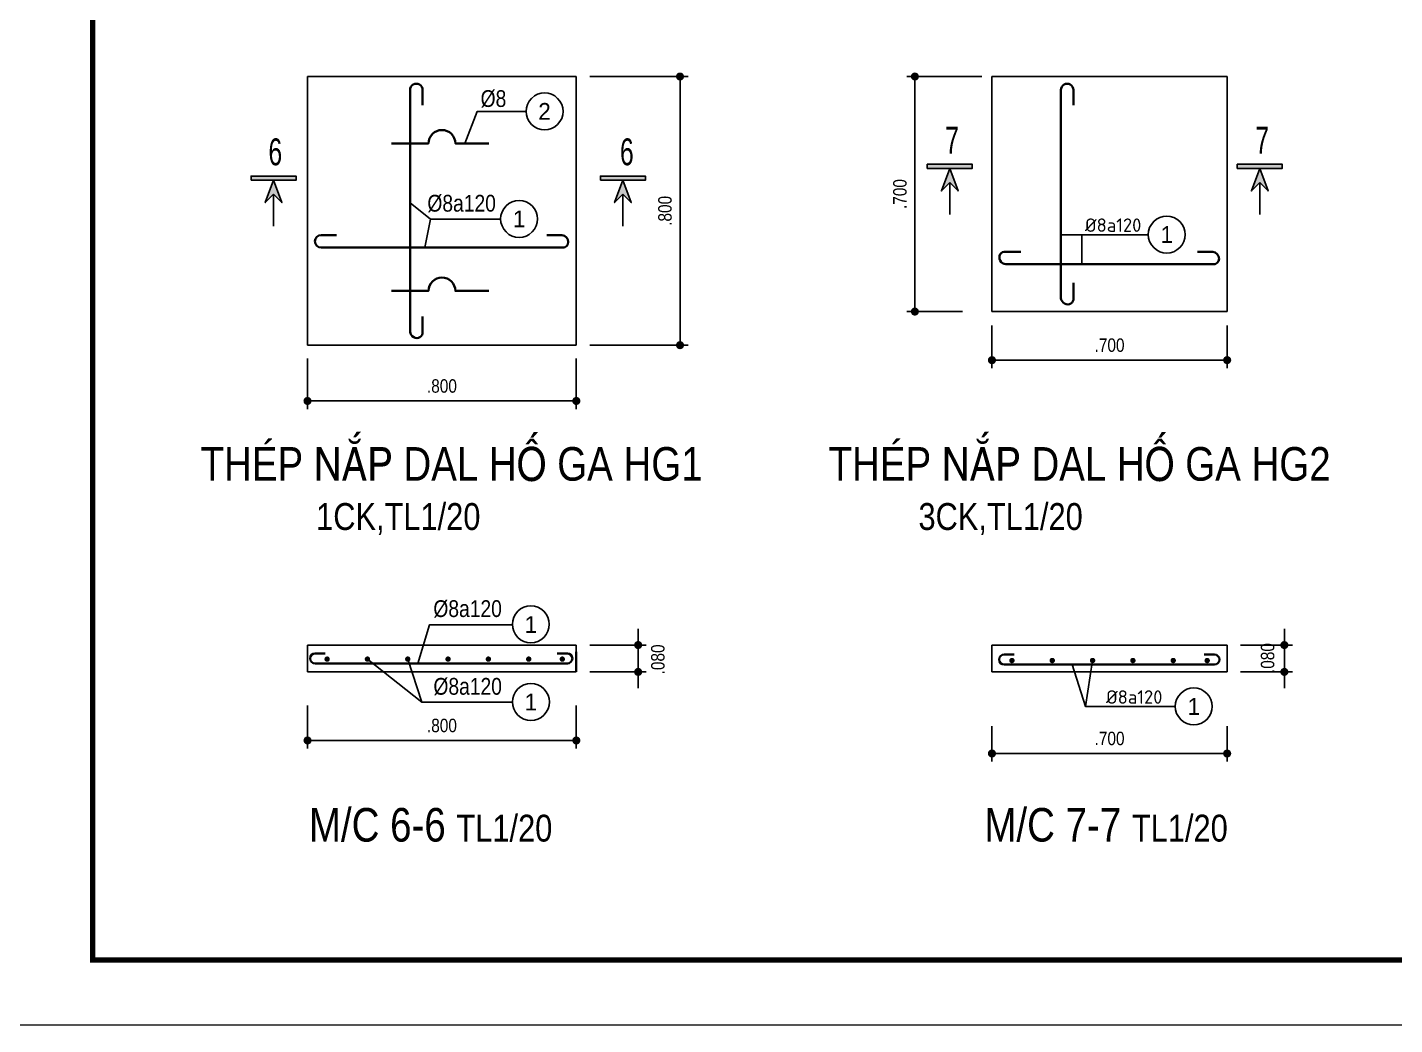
# Model space of a CAD drawing. Header units: millimetres. Extents: x -341 to 79, y 65 to 137.
# Drawn here: x -172.39 to -152.04, y 64.62 to 79.47 of the extents above; entities that cross this region are included whole.
import ezdxf
from ezdxf.enums import TextEntityAlignment as Align

# ---------------------------------------------------------------- set-up
doc = ezdxf.new("R2010")
doc.units = ezdxf.units.MM
doc.header["$LTSCALE"] = 0.3
doc.header["$MEASUREMENT"] = 0
doc.layers.get('0').update_dxf_attribs({"linetype": 'CONTINUOUS', "lineweight": 13})
doc.layers.get('DEFPOINTS').update_dxf_attribs({"linetype": 'CONTINUOUS', "lineweight": 13})
for name, color, linetype in [('COBAN 61', 61, 'CONTINUOUS'), ('DUONGDAN 82', 82, 'CONTINUOUS'), ('GHI CHU', 30, 'CONTINUOUS'), ('LAYER 1', 1, 'CONTINUOUS'), ('LAYER1', 1, 'CONTINUOUS'), ('LAYER7', 7, 'CONTINUOUS'), ('LAYER8', 8, 'CONTINUOUS'), ('THEP-H', 1, 'CONTINUOUS')]:
    doc.layers.add(name, color=color, linetype=linetype)
doc.layers.add('THOATNUOC', color=4, linetype='CONTINUOUS', lineweight=35)
doc.styles.add('AVO', font='VAVON.TTF')
doc.styles.add('HELVE-KT', font='VHELVCN.TTF')
doc.styles.add('ISO', font='isocpeur.ttf')
doc.styles.add('NHIEN', font='VHELVCN.TTF', dxfattribs={"height": 0.2})
doc.styles.add('VNIHC2', font='VHELVCN.TTF', dxfattribs={"width": 0.8})
doc.dimstyles.new('1-20', dxfattribs={"dimtxt": 0.2, "dimasz": 0.12, "dimexe": 0.12, "dimexo": 0.2, "dimgap": 0.12, "dimtad": 1, "dimdec": 3, "dimlfac": 0.2, "dimzin": 4, "dimdsep": 46, "dimtxsty": 'HELVE-KT', "dimblk1": 'DOT', "dimblk2": 'DOT', "dimsah": 1, "dimcen": -0.18, "dimadec": 3, "dimazin": 0, "dimtfac": 1, "dimtdec": 3, "dimtmove": 2, "dimatfit": 3, "dimldrblk": 'DOT', "dimfxl": 0, "dimtolj": 1, "dimtzin": 4, "dimarcsym": 0})

# ---------------------------------------------------------------- blocks, each defined once
blk = doc.blocks.new('_DOT')
at = {"color": 0, "linetype": 'ByBlock'}
blk.add_line((-0.5, 0), (-1, 0), dxfattribs=at)
at = {"color": 0, "linetype": 'ByBlock', "const_width": 0.5}
blk.add_lwpolyline([(-0.25, 0, 1), (0.25, 0, 1)], format="xyb", close=True, dxfattribs=at)
blk = doc.blocks.new('*D180')
at = {"layer": 'DEFPOINTS', "color": 0, "linetype": 'Continuous', "lineweight": -2, "ltscale": 0.08}
for p in [(-157.985, 78.741), (-159.182, 75.241), (-158.274, 75.241)]:
    blk.add_point(p, dxfattribs=at)
at = {"layer": 'LAYER1', "color": 0, "linetype": 'Continuous', "lineweight": -2, "ltscale": 0.08}
for p, q in [((-158.185, 78.741), (-159.302, 78.741)), ((-159.182, 78.621), (-159.182, 75.361)), ((-158.474, 75.241), (-159.302, 75.241))]:
    blk.add_line(p, q, dxfattribs=at)
at = {"layer": 'LAYER1', "color": 0, "linetype": 'Continuous', "lineweight": -2, "ltscale": 0.08, "xscale": 0.12, "yscale": 0.12, "zscale": 0.12}
for p, rotation in [((-159.182, 78.741), 90), ((-159.182, 75.241), 270)]:
    blk.add_blockref('_DOT', p, dxfattribs=dict(at, rotation=rotation))
at = {"layer": 'LAYER1', "color": 0, "linetype": 'Continuous', "ltscale": 0.08, "insert": (-159.404, 76.991), "char_height": 0.2, "attachment_point": 5, "rotation": 90, "style": 'HELVE-KT'}
blk.add_mtext('\\A1;.700', dxfattribs=at)
blk = doc.blocks.new('*D181')
at = {"layer": 'DEFPOINTS', "color": 0, "linetype": 'Continuous', "lineweight": -2, "ltscale": 0.08}
for p in [(-158.035, 75.233), (-154.535, 75.233), (-154.535, 74.518)]:
    blk.add_point(p, dxfattribs=at)
at = {"layer": 'LAYER1', "color": 0, "linetype": 'Continuous', "lineweight": -2, "ltscale": 0.08}
for p, q in [((-158.035, 75.033), (-158.035, 74.398)), ((-154.535, 75.033), (-154.535, 74.398)), ((-157.915, 74.518), (-154.655, 74.518))]:
    blk.add_line(p, q, dxfattribs=at)
at = {"layer": 'LAYER1', "color": 0, "linetype": 'Continuous', "lineweight": -2, "ltscale": 0.08, "xscale": 0.12, "yscale": 0.12, "zscale": 0.12, "rotation": 180}
blk.add_blockref('_DOT', (-158.035, 74.518), dxfattribs=at)
at = {"layer": 'LAYER1', "color": 0, "linetype": 'Continuous', "lineweight": -2, "ltscale": 0.08, "xscale": 0.12, "yscale": 0.12, "zscale": 0.12}
blk.add_blockref('_DOT', (-154.535, 74.518), dxfattribs=at)
at = {"layer": 'LAYER1', "color": 0, "linetype": 'Continuous', "ltscale": 0.08, "insert": (-156.285, 74.74), "char_height": 0.2, "attachment_point": 5, "style": 'HELVE-KT'}
blk.add_mtext('\\A1;.700', dxfattribs=at)
blk = doc.blocks.new('*D182')
at = {"layer": 'DEFPOINTS', "color": 0, "linetype": 'Continuous', "lineweight": -2, "ltscale": 0.08}
for p in [(-158.035, 69.266), (-154.535, 69.266), (-154.535, 68.661)]:
    blk.add_point(p, dxfattribs=at)
at = {"layer": 'LAYER1', "color": 0, "linetype": 'Continuous', "lineweight": -2, "ltscale": 0.08}
for p, q in [((-158.035, 69.066), (-158.035, 68.541)), ((-154.535, 69.066), (-154.535, 68.541)), ((-157.915, 68.661), (-154.655, 68.661))]:
    blk.add_line(p, q, dxfattribs=at)
at = {"layer": 'LAYER1', "color": 0, "linetype": 'Continuous', "lineweight": -2, "ltscale": 0.08, "xscale": 0.12, "yscale": 0.12, "zscale": 0.12, "rotation": 180}
blk.add_blockref('_DOT', (-158.035, 68.661), dxfattribs=at)
at = {"layer": 'LAYER1', "color": 0, "linetype": 'Continuous', "lineweight": -2, "ltscale": 0.08, "xscale": 0.12, "yscale": 0.12, "zscale": 0.12}
blk.add_blockref('_DOT', (-154.535, 68.661), dxfattribs=at)
at = {"layer": 'LAYER1', "color": 0, "linetype": 'Continuous', "ltscale": 0.08, "insert": (-156.285, 68.884), "char_height": 0.2, "attachment_point": 5, "style": 'HELVE-KT'}
blk.add_mtext('\\A1;.700', dxfattribs=at)
blk = doc.blocks.new('*D183')
at = {"layer": 'DEFPOINTS', "color": 0, "linetype": 'Continuous', "lineweight": -2, "ltscale": 0.08}
for p in [(-154.535, 70.276), (-153.684, 70.276), (-154.535, 69.876)]:
    blk.add_point(p, dxfattribs=at)
at = {"layer": 'LAYER1', "color": 0, "linetype": 'Continuous', "lineweight": -2, "ltscale": 0.08}
for p, q in [((-153.684, 70.396), (-153.684, 70.516)), ((-154.335, 70.276), (-153.564, 70.276)), ((-153.684, 69.876), (-153.684, 70.276)), ((-154.335, 69.876), (-153.564, 69.876)), ((-153.684, 69.756), (-153.684, 69.636))]:
    blk.add_line(p, q, dxfattribs=at)
at = {"layer": 'LAYER1', "color": 0, "linetype": 'Continuous', "lineweight": -2, "ltscale": 0.08, "xscale": 0.12, "yscale": 0.12, "zscale": 0.12}
for p, rotation in [((-153.684, 70.276), 270), ((-153.684, 69.876), 90)]:
    blk.add_blockref('_DOT', p, dxfattribs=dict(at, rotation=rotation))
at = {"layer": 'LAYER1', "color": 0, "linetype": 'Continuous', "ltscale": 0.08, "insert": (-153.932, 70.082), "char_height": 0.2, "attachment_point": 5, "rotation": 90, "style": 'HELVE-KT'}
blk.add_mtext('\\A1;.080', dxfattribs=at)
blk = doc.blocks.new('*D184')
at = {"layer": 'DEFPOINTS', "color": 0, "linetype": 'Continuous', "lineweight": -2, "ltscale": 0.08}
for p in [(-168.22, 74.741), (-164.22, 74.741), (-164.22, 73.91)]:
    blk.add_point(p, dxfattribs=at)
at = {"layer": 'LAYER 1', "color": 0, "linetype": 'Continuous', "lineweight": -2, "ltscale": 0.08}
for p, q in [((-168.22, 74.541), (-168.22, 73.79)), ((-164.22, 74.541), (-164.22, 73.79)), ((-168.1, 73.91), (-164.34, 73.91))]:
    blk.add_line(p, q, dxfattribs=at)
at = {"layer": 'LAYER 1', "color": 0, "linetype": 'Continuous', "lineweight": -2, "ltscale": 0.08, "xscale": 0.12, "yscale": 0.12, "zscale": 0.12, "rotation": 180}
blk.add_blockref('_DOT', (-168.22, 73.91), dxfattribs=at)
at = {"layer": 'LAYER 1', "color": 0, "linetype": 'Continuous', "lineweight": -2, "ltscale": 0.08, "xscale": 0.12, "yscale": 0.12, "zscale": 0.12}
blk.add_blockref('_DOT', (-164.22, 73.91), dxfattribs=at)
at = {"layer": 'LAYER 1', "color": 0, "linetype": 'Continuous', "ltscale": 0.08, "insert": (-166.22, 74.132), "char_height": 0.2, "attachment_point": 5, "style": 'HELVE-KT'}
blk.add_mtext('\\A1;.800', dxfattribs=at)
blk = doc.blocks.new('*D185')
at = {"layer": 'DEFPOINTS', "color": 0, "linetype": 'Continuous', "lineweight": -2, "ltscale": 0.08}
for p in [(-164.22, 78.741), (-162.677, 78.741), (-164.22, 74.741)]:
    blk.add_point(p, dxfattribs=at)
at = {"layer": 'LAYER 1', "color": 0, "linetype": 'Continuous', "lineweight": -2, "ltscale": 0.08}
for p, q in [((-164.02, 78.741), (-162.557, 78.741)), ((-162.677, 74.861), (-162.677, 78.621)), ((-164.02, 74.741), (-162.557, 74.741))]:
    blk.add_line(p, q, dxfattribs=at)
at = {"layer": 'LAYER 1', "color": 0, "linetype": 'Continuous', "lineweight": -2, "ltscale": 0.08, "xscale": 0.12, "yscale": 0.12, "zscale": 0.12}
for p, rotation in [((-162.677, 78.741), 90), ((-162.677, 74.741), 270)]:
    blk.add_blockref('_DOT', p, dxfattribs=dict(at, rotation=rotation))
at = {"layer": 'LAYER 1', "color": 0, "linetype": 'Continuous', "ltscale": 0.08, "insert": (-162.9, 76.741), "char_height": 0.2, "attachment_point": 5, "rotation": 90, "style": 'HELVE-KT'}
blk.add_mtext('\\A1;.800', dxfattribs=at)
blk = doc.blocks.new('*D186')
at = {"layer": 'DEFPOINTS', "color": 0, "linetype": 'Continuous', "lineweight": -2, "ltscale": 0.08}
for p in [(-168.22, 69.574), (-164.22, 69.574), (-164.22, 68.855)]:
    blk.add_point(p, dxfattribs=at)
at = {"layer": 'LAYER 1', "color": 0, "linetype": 'Continuous', "lineweight": -2, "ltscale": 0.08}
for p, q in [((-168.22, 69.374), (-168.22, 68.735)), ((-164.22, 69.374), (-164.22, 68.735)), ((-168.1, 68.855), (-164.34, 68.855))]:
    blk.add_line(p, q, dxfattribs=at)
at = {"layer": 'LAYER 1', "color": 0, "linetype": 'Continuous', "lineweight": -2, "ltscale": 0.08, "xscale": 0.12, "yscale": 0.12, "zscale": 0.12, "rotation": 180}
blk.add_blockref('_DOT', (-168.22, 68.855), dxfattribs=at)
at = {"layer": 'LAYER 1', "color": 0, "linetype": 'Continuous', "lineweight": -2, "ltscale": 0.08, "xscale": 0.12, "yscale": 0.12, "zscale": 0.12}
blk.add_blockref('_DOT', (-164.22, 68.855), dxfattribs=at)
at = {"layer": 'LAYER 1', "color": 0, "linetype": 'Continuous', "ltscale": 0.08, "insert": (-166.22, 69.077), "char_height": 0.2, "attachment_point": 5, "style": 'HELVE-KT'}
blk.add_mtext('\\A1;.800', dxfattribs=at)
blk = doc.blocks.new('*D187')
at = {"layer": 'DEFPOINTS', "color": 0, "linetype": 'Continuous', "lineweight": -2, "ltscale": 0.08}
for p in [(-164.22, 70.276), (-163.3, 70.276), (-164.22, 69.876)]:
    blk.add_point(p, dxfattribs=at)
at = {"layer": 'LAYER 1', "color": 0, "linetype": 'Continuous', "lineweight": -2, "ltscale": 0.08}
for p, q in [((-163.3, 70.396), (-163.3, 70.516)), ((-164.02, 70.276), (-163.18, 70.276)), ((-163.3, 69.876), (-163.3, 70.276)), ((-164.02, 69.876), (-163.18, 69.876)), ((-163.3, 69.756), (-163.3, 69.636))]:
    blk.add_line(p, q, dxfattribs=at)
at = {"layer": 'LAYER 1', "color": 0, "linetype": 'Continuous', "lineweight": -2, "ltscale": 0.08, "xscale": 0.12, "yscale": 0.12, "zscale": 0.12}
for p, rotation in [((-163.3, 70.276), 270), ((-163.3, 69.876), 90)]:
    blk.add_blockref('_DOT', p, dxfattribs=dict(at, rotation=rotation))
at = {"layer": 'LAYER 1', "color": 0, "linetype": 'Continuous', "ltscale": 0.08, "insert": (-163.006, 70.062), "char_height": 0.2, "attachment_point": 5, "rotation": 90, "style": 'HELVE-KT'}
blk.add_mtext('\\A1;.080', dxfattribs=at)

msp = doc.modelspace()

# ---------------------------------------------------------------- hatches: boundary and pattern name
at = {"layer": 'LAYER7', "linetype": 'Continuous', "ltscale": 0.08}
for points in [[(-158.664, 77.3715), (-158.7882, 77.0388), (-158.664, 77.1651), (-158.5397, 77.0388)], [(-154.0498, 77.3715), (-154.174, 77.0388), (-154.0498, 77.1651), (-153.9255, 77.0388)], [(-168.7248, 77.1974), (-168.8491, 76.8647), (-168.7248, 76.9911), (-168.6006, 76.8647)], [(-163.5259, 77.1974), (-163.6502, 76.8647), (-163.5259, 76.9911), (-163.4016, 76.8647)]]:
    msp.add_hatch(color=256, dxfattribs=at).paths.add_polyline_path(points)

# ---------------------------------------------------------------- linework, layer by layer
at = {"layer": 'COBAN 61'}
for p, q in [((-168.2204, 78.7408), (-164.2204, 78.7408)), ((-168.2204, 78.7408), (-168.2204, 74.7408)), ((-164.2204, 74.7408), (-164.2204, 78.7408)), ((-158.0351, 78.7408), (-154.5351, 78.7408)), ((-158.0351, 78.7408), (-158.0351, 75.2408)), ((-154.5351, 75.2408), (-154.5351, 78.7408)), ((-158.0351, 75.2408), (-154.5351, 75.2408)), ((-168.2204, 74.7408), (-164.2204, 74.7408)), ((-168.2204, 70.2757), (-164.2204, 70.2757)), ((-158.0351, 70.2757), (-154.5351, 70.2757)), ((-164.2204, 69.8757), (-168.2204, 69.8757)), ((-154.5351, 69.8757), (-158.0351, 69.8757))]:
    msp.add_line(p, q, dxfattribs=at)
for points in [[(-168.2204, 69.8757), (-168.2204, 70.2757)], [(-164.2204, 69.8757), (-164.2204, 70.2757)], [(-158.0351, 70.2757), (-158.0351, 69.8757)], [(-154.5351, 70.2757), (-154.5351, 69.8757)]]:
    msp.add_lwpolyline(points, dxfattribs=at)
at = {"layer": 'DEFPOINTS', "linetype": 'Continuous', "ltscale": 0.08}
msp.add_lwpolyline([(-173.2157, 64.6235), (-131.2157, 64.6235), (-131.2157, 94.3235), (-173.2157, 94.3235)], close=True, dxfattribs=at)
at = {"layer": 'DUONGDAN 82'}
for p, q in [((-165.696, 78.2196), (-164.968, 78.2196)), ((-166.3887, 76.619), (-166.4738, 76.1937)), ((-166.3887, 76.619), (-165.346, 76.619))]:
    msp.add_line(p, q, dxfattribs=at)
for points in [[(-165.877, 77.7444), (-165.696, 78.2196), (-164.968, 78.2196)], [(-166.6948, 76.8626), (-166.3887, 76.619), (-165.346, 76.619)], [(-166.5792, 70.0023), (-166.4038, 70.5789), (-165.1721, 70.5789)], [(-166.4038, 70.5789), (-165.1721, 70.5789)], [(-167.3284, 70.0664), (-166.5176, 69.4259), (-165.1711, 69.4259)], [(-166.7284, 70.0664), (-166.5176, 69.4259), (-165.1711, 69.4259)], [(-166.5176, 69.4259), (-165.1711, 69.4259)]]:
    msp.add_lwpolyline(points, dxfattribs=at)
for centre in [(-164.693, 78.2215), (-165.071, 76.621), (-155.4335, 76.3879), (-164.8971, 70.5851), (-164.8961, 69.4279), (-155.0315, 69.3616)]:
    msp.add_ellipse(centre, major_axis=(-0.1945, 0.1945), ratio=1, start_param=4.7123889, end_param=10.9955742, dxfattribs=at)
at = {"layer": 'LAYER1', "linetype": 'Continuous', "ltscale": 0.08}
for points in [[(-158.9987, 77.3715), (-158.3292, 77.3715), (-158.3292, 77.4338), (-158.9987, 77.4338)], [(-154.3845, 77.3715), (-153.715, 77.3715), (-153.715, 77.4338), (-154.3845, 77.4338)]]:
    msp.add_lwpolyline(points, close=True, dxfattribs=at)
at = {"layer": 'LAYER1', "linetype": 'Continuous', "ltscale": 0.08, "const_width": 0.04}
for points in [[(-157.7577, 70.0455, 1), (-157.7177, 70.0455, 1)], [(-157.1577, 70.0455, 1), (-157.1177, 70.0455, 1)], [(-156.5577, 70.0455, 1), (-156.5177, 70.0455, 1)], [(-155.9577, 70.0455, 1), (-155.9177, 70.0455, 1)], [(-155.3577, 70.0455, 1), (-155.3177, 70.0455, 1)], [(-154.8524, 70.0455, 1), (-154.8124, 70.0455, 1)]]:
    msp.add_lwpolyline(points, format="xyb", close=True, dxfattribs=at)
at = {"layer": 'LAYER1', "linetype": 'Continuous', "ltscale": 0.08}
for points in [[(-156.5377, 70.0455), (-156.6417, 69.3596), (-155.3065, 69.3596)], [(-156.8426, 69.9844), (-156.6417, 69.3596), (-155.3065, 69.3596)]]:
    msp.add_lwpolyline(points, dxfattribs=at)
for points in [[(-158.9987, 77.3715), (-158.9987, 77.4338), (-158.3292, 77.3715), (-158.3292, 77.4338)], [(-154.3845, 77.3715), (-154.3845, 77.4338), (-153.715, 77.3715), (-153.715, 77.4338)]]:
    msp.add_solid(points, dxfattribs=at)
at = {"layer": 'LAYER7', "linetype": 'Continuous', "const_width": 0.08}
msp.add_lwpolyline([(-132.2157, 93.3609), (-171.4157, 93.3609), (-171.4157, 65.586), (-132.2157, 65.586)], close=True, dxfattribs=at)
at = {"layer": 'LAYER8', "linetype": 'Continuous', "ltscale": 0.08}
for points in [[(-158.664, 77.3715), (-158.7882, 77.0388), (-158.664, 77.1651)], [(-158.664, 77.3715), (-158.5397, 77.0388), (-158.664, 77.1651)], [(-154.0498, 77.3715), (-154.174, 77.0388), (-154.0498, 77.1651)], [(-154.0498, 77.3715), (-153.9255, 77.0388), (-154.0498, 77.1651)], [(-168.7248, 77.1974), (-168.8491, 76.8647), (-168.7248, 76.9911)], [(-168.7248, 77.1974), (-168.6006, 76.8647), (-168.7248, 76.9911)], [(-163.5259, 77.1974), (-163.6502, 76.8647), (-163.5259, 76.9911)], [(-163.5259, 77.1974), (-163.4016, 76.8647), (-163.5259, 76.9911)], [(-158.664, 77.1651), (-158.664, 76.6867)], [(-154.0498, 77.1651), (-154.0498, 76.6867)], [(-168.7248, 76.9911), (-168.7248, 76.5126)], [(-163.5259, 76.9911), (-163.5259, 76.5126)]]:
    msp.add_lwpolyline(points, dxfattribs=at)
at = {"layer": 'THEP-H', "linetype": 'Continuous', "ltscale": 0.08}
for points in [[(-169.0596, 77.1974), (-168.3901, 77.1974), (-168.3901, 77.2597), (-169.0596, 77.2597)], [(-163.8607, 77.1974), (-163.1911, 77.1974), (-163.1911, 77.2597), (-163.8607, 77.2597)]]:
    msp.add_lwpolyline(points, close=True, dxfattribs=at)
for points in [[(-157.0095, 76.3859), (-155.7085, 76.3859)], [(-156.6989, 75.9447), (-156.6989, 76.3859), (-155.7085, 76.3859)]]:
    msp.add_lwpolyline(points, dxfattribs=at)
at = {"layer": 'THEP-H', "linetype": 'Continuous', "ltscale": 0.08, "const_width": 0.04}
for points in [[(-167.9484, 70.0664, 1), (-167.9084, 70.0664, 1)], [(-167.3484, 70.0664, 1), (-167.3084, 70.0664, 1)], [(-166.7484, 70.0664, 1), (-166.7084, 70.0664, 1)], [(-166.1484, 70.0664, 1), (-166.1084, 70.0664, 1)], [(-165.5484, 70.0664, 1), (-165.5084, 70.0664, 1)], [(-164.9484, 70.0664, 1), (-164.9084, 70.0664, 1)], [(-164.4484, 70.0664, 1), (-164.4084, 70.0664, 1)]]:
    msp.add_lwpolyline(points, format="xyb", close=True, dxfattribs=at)
at = {"layer": 'THEP-H', "linetype": 'Continuous', "ltscale": 0.08}
for points in [[(-169.0596, 77.1974), (-169.0596, 77.2597), (-168.3901, 77.1974), (-168.3901, 77.2597)], [(-163.8607, 77.1974), (-163.8607, 77.2597), (-163.1911, 77.1974), (-163.1911, 77.2597)]]:
    msp.add_solid(points, dxfattribs=at)
at = {"layer": 'THOATNUOC', "linetype": 'Continuous', "ltscale": 0.08}
for p, q in [((-166.6948, 74.9411), (-166.6948, 78.5406)), ((-166.5083, 78.3138), (-166.5083, 78.5406)), ((-157.0095, 75.4411), (-157.0095, 78.5406)), ((-156.8229, 78.3138), (-156.8229, 78.5406)), ((-167.7891, 76.3802), (-168.0159, 76.3802)), ((-164.4346, 76.1937), (-168.0159, 76.1937)), ((-157.6037, 76.1312), (-157.8305, 76.1312)), ((-154.7492, 75.9447), (-157.8305, 75.9447)), ((-156.8229, 75.6679), (-156.8229, 75.4411)), ((-166.5083, 75.1679), (-166.5083, 74.9411))]:
    msp.add_line(p, q, dxfattribs=at)
for points in [[(-166.9704, 77.7444), (-166.4204, 77.7444), (-166.4204, 77.7444, -0.4142136), (-166.2204, 77.9444), (-166.2204, 77.9444, -0.4142136), (-166.0204, 77.7444), (-166.0204, 77.7444), (-165.5204, 77.7444)], [(-166.9704, 75.5488), (-166.4204, 75.5488), (-166.4204, 75.5488, -0.4142136), (-166.2204, 75.7488), (-166.2204, 75.7488, -0.4142136), (-166.0204, 75.5488), (-166.0204, 75.5488), (-165.5204, 75.5488)], [(-167.9572, 70.1523), (-168.1072, 70.1523, 1), (-168.1072, 70.0023), (-164.3536, 70.0023, 1), (-164.3536, 70.1523), (-164.5036, 70.1523)], [(-157.703, 70.1344), (-157.853, 70.1344, 1), (-157.853, 69.9844), (-154.7249, 69.9844, 1), (-154.7249, 70.1344), (-154.8749, 70.1344)]]:
    msp.add_lwpolyline(points, format="xyb", dxfattribs=at)
for points in [[(-164.4346, 76.3802), (-164.6613, 76.3802)], [(-154.7492, 76.1312), (-154.976, 76.1312)], [(-164.2204, 69.8757), (-164.2204, 70.1757)]]:
    msp.add_lwpolyline(points, dxfattribs=at)
for centre, major_axis, ratio, start_param, end_param in [((-166.6015, 78.5406), (0.066, 0.066), 1, 5.4977871, 8.6393798), ((-156.9162, 78.5406), (0.066, 0.066), 1, 5.4977871, 8.6393798), ((-168.0159, 76.287), (-0.0927, 0.0184), 0.9860626, -1.3770607, 1.7645319), ((-164.4346, 76.287), (-0.07, 0.0693), 0.90251, 2.3002372, 5.4418298), ((-157.8305, 76.0379), (-0.0699, 0.0699), 0.8945951, -0.8409754, 2.3006173), ((-154.7492, 76.0379), (-0.07, 0.0693), 0.90251, 2.3002372, 5.4418298), ((-156.9162, 75.4411), (-0.0693, 0.07), 0.9029021, 0.8413957, 3.9829884), ((-166.6015, 74.9411), (-0.0693, 0.07), 0.9029021, 0.8413957, 3.9829884)]:
    msp.add_ellipse(centre, major_axis=major_axis, ratio=ratio, start_param=start_param, end_param=end_param, dxfattribs=at)

# ---------------------------------------------------------------- texts
at = {"layer": 'DUONGDAN 82', "style": 'AVO', "width": 1}
for s, p in [('2', (-164.693, 78.2215)), ('1', (-165.071, 76.621)), ('1', (-155.4335, 76.3879)), ('1', (-164.8971, 70.5809)), ('1', (-164.8961, 69.4279)), ('1', (-155.0315, 69.3616))]:
    msp.add_text(s, height=0.25, dxfattribs=at).set_placement(p, align=Align.MIDDLE_CENTER)
at = {"layer": 'GHI CHU', "style": 'ISO', "width": 1}
for p in [(-156.6509, 76.4282, -0.08), (-156.3373, 69.402, -0.08)]:
    msp.add_text('%%C8a120', height=0.2, dxfattribs=at).set_placement(p)
at = {"layer": 'LAYER1', "ltscale": 200, "char_height": 0.25, "width": 3.114442, "attachment_point": 1, "style": 'NHIEN'}
for s, insert in [(' {\\C1;Þ8}', (-165.724, 78.538)), (' {\\C1;Þ8a120}', (-166.5161, 76.9793)), (' {\\C1;Þ8a120}', (-166.427, 70.9434)), (' {\\C1;Þ8a120}', (-166.426, 69.7861))]:
    msp.add_mtext(s, dxfattribs=dict(at, insert=insert))
at = {"layer": 'LAYER1', "linetype": 'Continuous', "ltscale": 0.08, "attachment_point": 1, "style": 'VNIHC2'}
for s, insert, char_height, width in [('7', (-158.7303, 77.9937), 0.4, 8.342857), ('7', (-154.116, 77.9937), 0.4, 8.342857), ('{\\H0.8333x;\\W1;THEÙP NAÉP DAL HOÁ GA HG1\\P      \\H0.8x;      1CK,TL1/20}', (-169.8118, 73.2231), 0.6, 32.213333), ('{\\H0.8333x;\\W1;THEÙP NAÉP DAL HOÁ GA HG2\\P      \\H0.8x;   3CK,TL1/20}', (-160.4662, 73.2231), 0.6, 32.213333), ('{\\H0.8333x;\\W1;M/C 6-6 \\H0.8001x;TL1/20}', (-168.1997, 67.8496), 0.6, 32.213333), ('{\\H0.8333x;\\W1;M/C 7-7 \\H0.8001x;TL1/20}', (-158.148, 67.8496), 0.6, 32.213333)]:
    msp.add_mtext(s, dxfattribs=dict(at, insert=insert, char_height=char_height, width=width))
at = {"layer": 'THEP-H', "linetype": 'Continuous', "ltscale": 0.08, "char_height": 0.4, "width": 8.342857, "attachment_point": 1, "style": 'VNIHC2'}
for insert in [(-168.8013, 77.8196), (-163.5701, 77.8196)]:
    msp.add_mtext('6', dxfattribs=dict(at, insert=insert))

# ---------------------------------------------------------------- dimensions: what is measured, and where the dimension line sits
at = {"layer": 'LAYER 1', "linetype": 'Continuous', "ltscale": 0.08}
dim = msp.add_linear_dim(base=(-162.6775, 78.7408), p1=(-164.2204, 74.7408), p2=(-164.2204, 78.7408), angle=90, dimstyle='1-20', dxfattribs=at)
dim.commit()
dim.dimension.update_dxf_attribs({"geometry": '*D185', "text_midpoint": (-162.8996, 76.7408)})
for base, p1, p2, picture, middle in [((-164.2204, 73.9097), (-168.2204, 74.7408), (-164.2204, 74.7408), '*D184', (-166.2204, 74.1318)), ((-164.2204, 68.8547), (-168.2204, 69.5736), (-164.2204, 69.5736), '*D186', (-166.2204, 69.0769))]:
    dim = msp.add_linear_dim(base=base, p1=p1, p2=p2, dimstyle='1-20', dxfattribs=at)
    dim.commit()
    dim.dimension.update_dxf_attribs({"geometry": picture, "text_midpoint": middle})
dim = msp.add_linear_dim(base=(-163.2997, 70.2757), p1=(-164.2204, 69.8757), p2=(-164.2204, 70.2757), angle=90, dimstyle='1-20', dxfattribs=at)
dim.commit()
dim.dimension.update_dxf_attribs({"geometry": '*D187', "text_midpoint": (-163.0059, 70.0625), "dimtype": 160})
at = {"layer": 'LAYER1', "linetype": 'Continuous', "ltscale": 0.08}
dim = msp.add_linear_dim(base=(-159.1816, 75.2408), p1=(-157.9851, 78.7408), p2=(-158.2736, 75.2408), angle=90, dimstyle='1-20', dxfattribs=at)
dim.commit()
dim.dimension.update_dxf_attribs({"geometry": '*D180', "text_midpoint": (-159.4037, 76.9908)})
for base, p1, p2, picture, middle in [((-154.5351, 74.5177), (-158.0351, 75.2329), (-154.5351, 75.2329), '*D181', (-156.2851, 74.7399)), ((-154.5351, 68.6614), (-158.0351, 69.2657), (-154.5351, 69.2657), '*D182', (-156.2851, 68.8835))]:
    dim = msp.add_linear_dim(base=base, p1=p1, p2=p2, dimstyle='1-20', dxfattribs=at)
    dim.commit()
    dim.dimension.update_dxf_attribs({"geometry": picture, "text_midpoint": middle})
dim = msp.add_linear_dim(base=(-153.6838, 70.2757), p1=(-154.5351, 69.8757), p2=(-154.5351, 70.2757), angle=90, dimstyle='1-20', dxfattribs=at)
dim.commit()
dim.dimension.update_dxf_attribs({"geometry": '*D183', "text_midpoint": (-153.9322, 70.0819), "dimtype": 160})

doc.saveas('drawing.dxf')
